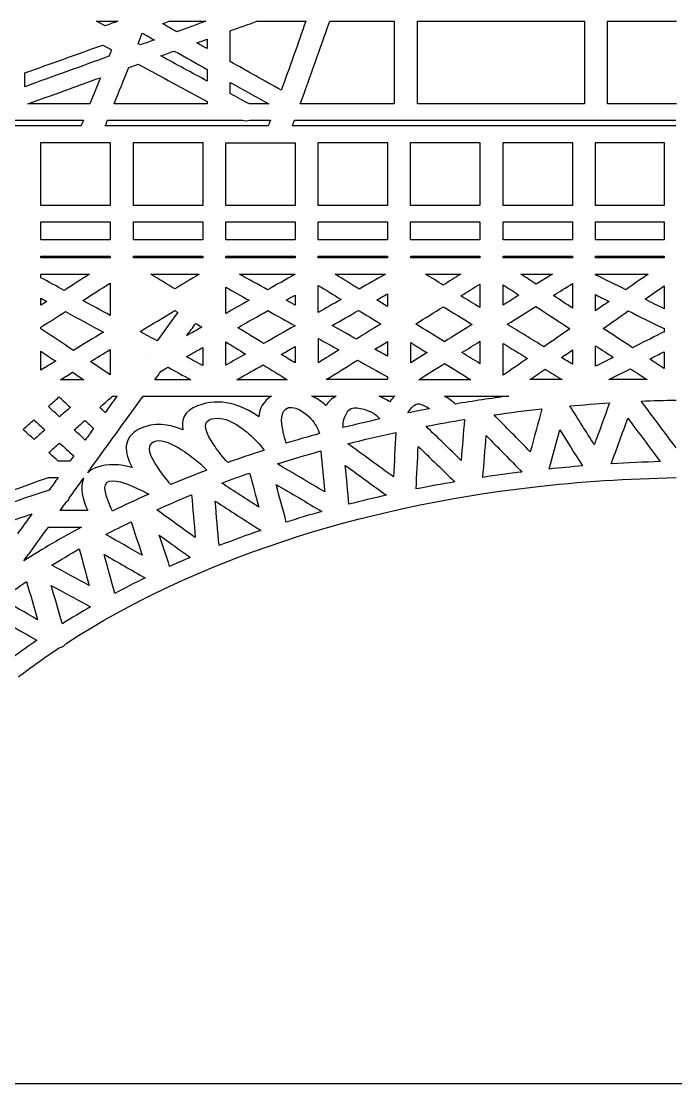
# Model space of a CAD drawing. Header units: millimetres. Extents: x 12.1 to 56.7, y 223.2 to 289.8.
# Drawn here: x 24.91 to 34.43, y 223.18 to 238.65 of the extents above; entities that cross this region are included whole.
import ezdxf

# ---------------------------------------------------------------- set-up
doc = ezdxf.new("R2010")
doc.units = ezdxf.units.MM
doc.layers.get('0').update_dxf_attribs({"linetype": 'CONTINUOUS'})

msp = doc.modelspace()

# ---------------------------------------------------------------- linework, layer by layer
at = {"color": 7}
for p, q in [((26.007742, 238.646096), (26.31738, 238.646096)), ((26.007742, 238.646096), (26.007742, 238.646096)), ((26.965475, 238.611752), (26.965475, 238.611752)), ((27.061601, 238.646096), (27.597179, 238.646096)), ((28.336429, 238.64576), (29.051093, 238.64576)), ((29.398148, 238.646096), (30.337677, 238.646096)), ((29.398148, 238.646096), (29.398148, 238.646096)), ((30.337677, 238.646096), (30.337677, 237.443106)), ((30.673547, 237.443441), (30.673547, 238.646453)), ((30.673547, 238.646453), (32.16706, 238.646453)), ((32.16706, 238.646453), (33.105481, 238.646453)), ((32.16706, 238.646453), (32.16706, 238.646453)), ((33.105481, 238.646453), (33.105481, 237.443441)), ((33.441351, 237.443441), (33.441351, 238.646453)), ((33.441351, 238.646453), (34.431663, 238.646453)), ((34.431663, 238.646453), (34.441672, 238.646453)), ((26.131443, 238.579298), (26.131443, 238.579298)), ((26.131443, 238.579298), (26.131443, 238.579298)), ((26.131543, 238.579151), (26.131543, 238.579151)), ((26.671689, 238.473832), (26.671689, 238.473832)), ((27.951488, 238.058897), (27.951488, 238.506602)), ((27.951488, 238.506602), (27.951488, 238.506602)), ((26.846846, 238.37584), (26.847383, 238.375504)), ((27.464981, 238.331231), (27.464981, 238.331231)), ((27.61451, 238.385643), (27.61451, 238.247576)), ((27.137474, 238.213023), (27.137474, 238.213023)), ((26.61083, 238.021908), (26.61083, 238.021908)), ((24.962783, 237.694154), (24.962783, 237.893581)), ((24.962783, 237.893581), (24.962783, 237.893581)), ((27.615047, 237.945916), (27.615047, 237.776801)), ((27.951488, 237.756921), (27.951488, 237.756921)), ((25.910104, 237.444134), (25.008528, 237.444134)), ((25.008528, 237.444134), (25.008528, 237.444134)), ((27.615047, 237.443064), (26.262163, 237.443064)), ((27.615047, 237.478289), (27.615047, 237.443064)), ((28.511686, 237.442728), (28.230496, 237.442728)), ((30.337677, 237.443106), (28.969678, 237.443106)), ((30.740486, 237.443441), (30.673547, 237.443441)), ((33.105481, 237.443441), (30.740486, 237.443441)), ((34.431663, 237.443441), (33.441351, 237.443441)), ((34.441672, 237.443441), (34.431663, 237.443441)), ((23.550617, 237.204926), (25.790131, 237.204926)), ((25.790131, 237.204926), (25.814684, 237.204926)), ((26.166104, 237.205661), (28.131112, 237.205661)), ((28.229287, 237.205661), (28.534492, 237.205661)), ((28.229287, 237.205661), (28.229287, 237.205661)), ((28.885375, 237.204926), (32.170956, 237.204926)), ((32.170956, 237.204926), (34.435526, 237.204926)), ((25.781197, 237.122279), (24.363557, 237.122279)), ((28.504364, 237.122971), (26.133223, 237.122971)), ((30.744382, 237.122279), (28.85471, 237.122279)), ((34.435526, 237.122279), (30.744382, 237.122279)), ((25.195977, 236.866675), (25.195977, 236.879586)), ((25.195977, 236.879586), (25.498899, 236.879586)), ((25.195977, 235.966332), (25.195977, 236.866675)), ((25.498899, 236.879586), (26.204662, 236.879586)), ((26.204662, 236.879586), (26.204662, 235.966332)), ((26.204662, 236.879586), (26.204662, 236.879586)), ((26.542749, 236.879586), (27.551434, 236.879586)), ((26.542749, 236.866675), (26.542749, 236.879586)), ((26.542749, 236.879586), (26.542749, 236.879586)), ((26.542749, 235.966332), (26.542749, 236.866675)), ((27.551434, 236.879586), (27.551434, 235.966332)), ((27.886195, 236.878557), (28.894914, 236.878557)), ((27.886195, 236.865626), (27.886195, 236.878557)), ((27.886195, 236.878557), (27.886195, 236.878557)), ((27.886195, 235.965283), (27.886195, 236.865626)), ((28.894914, 236.878557), (28.894914, 235.965283)), ((29.232429, 236.866675), (29.232429, 236.879586)), ((29.232429, 236.879586), (30.240577, 236.879586)), ((29.232429, 235.966332), (29.232429, 236.866675)), ((30.240577, 236.879586), (30.240577, 235.966332)), ((30.240577, 236.879586), (30.240577, 236.879586)), ((30.575909, 236.867011), (30.575909, 236.879921)), ((30.575909, 236.879921), (31.584594, 236.879921)), ((30.575909, 235.966668), (30.575909, 236.867011)), ((31.584594, 236.879921), (31.584594, 235.966668)), ((31.584594, 236.879921), (31.584594, 236.879921)), ((31.92211, 236.879586), (32.930828, 236.879586)), ((31.92211, 236.866675), (31.92211, 236.879586)), ((31.92211, 236.879586), (31.92211, 236.879586)), ((31.92211, 235.966332), (31.92211, 236.866675)), ((32.930828, 236.879586), (32.930828, 235.966332)), ((33.26559, 236.879921), (34.264266, 236.879921)), ((33.26559, 236.867011), (33.26559, 236.879921)), ((33.26559, 236.879921), (33.26559, 236.879921)), ((33.26559, 235.966668), (33.26559, 236.867011)), ((34.264266, 236.879921), (34.264266, 235.966668)), ((25.196515, 235.966332), (25.195977, 235.966332)), ((26.204662, 235.966332), (25.196515, 235.966332)), ((27.551434, 235.966332), (26.542749, 235.966332)), ((28.894914, 235.965283), (27.886195, 235.965283)), ((30.240577, 235.966332), (29.232429, 235.966332)), ((30.621118, 235.966668), (30.575909, 235.966668)), ((31.584594, 235.966668), (30.621118, 235.966668)), ((32.930828, 235.966332), (31.92211, 235.966332)), ((34.264266, 235.966668), (33.26559, 235.966668)), ((25.195977, 235.727817), (26.204091, 235.727817)), ((25.195977, 235.466986), (25.195977, 235.727817)), ((25.195977, 235.727817), (25.195977, 235.727817)), ((26.204091, 235.727817), (26.204091, 235.466986)), ((26.542749, 235.466986), (26.542749, 235.727817)), ((26.542749, 235.727817), (27.551434, 235.727817)), ((27.551434, 235.727817), (27.551434, 235.466986)), ((27.551434, 235.727817), (27.551434, 235.727817)), ((27.886195, 235.726746), (28.894914, 235.726746)), ((27.886195, 235.465915), (27.886195, 235.726746)), ((27.886195, 235.726746), (27.886195, 235.726746)), ((28.894914, 235.726746), (28.894914, 235.465915)), ((29.232429, 235.466608), (29.232429, 235.72746)), ((29.232429, 235.72746), (30.240577, 235.72746)), ((30.240577, 235.72746), (30.240577, 235.466608)), ((30.240577, 235.72746), (30.240577, 235.72746)), ((30.575909, 235.466944), (30.575909, 235.727796)), ((30.575909, 235.727796), (31.584594, 235.727796)), ((31.584594, 235.727796), (31.584594, 235.466944)), ((31.584594, 235.727796), (31.584594, 235.727796)), ((31.92211, 235.727817), (32.738375, 235.727817)), ((31.92211, 235.466986), (31.92211, 235.727817)), ((31.92211, 235.727817), (31.92211, 235.727817)), ((32.738375, 235.727817), (32.930862, 235.727817)), ((32.930862, 235.727817), (32.930862, 235.466986)), ((33.26559, 235.728194), (34.264266, 235.728194)), ((33.26559, 235.467343), (33.26559, 235.728194)), ((33.26559, 235.728194), (33.26559, 235.728194)), ((34.264266, 235.728194), (34.264266, 235.467343)), ((26.204091, 235.466986), (25.195977, 235.466986)), ((27.551434, 235.466986), (26.542749, 235.466986)), ((28.894914, 235.465915), (27.886195, 235.465915)), ((30.240577, 235.466608), (29.232429, 235.466608)), ((31.584594, 235.466944), (30.575909, 235.466944)), ((32.930862, 235.466986), (31.92211, 235.466986)), ((34.264266, 235.467343), (33.26559, 235.467343)), ((25.195977, 235.228806), (25.923505, 235.228806)), ((25.195977, 235.204413), (25.195977, 235.228806)), ((25.195977, 235.228806), (25.195977, 235.228806)), ((25.196515, 235.204413), (25.195977, 235.204413)), ((26.204662, 235.204413), (25.196515, 235.204413)), ((25.923505, 235.228806), (26.204662, 235.228806)), ((26.204662, 235.228806), (26.204662, 235.204413)), ((26.542749, 235.228806), (27.551434, 235.228806)), ((26.542749, 235.204413), (26.542749, 235.228806)), ((26.542749, 235.228806), (26.542749, 235.228806)), ((27.551434, 235.204413), (26.542749, 235.204413)), ((27.551434, 235.228806), (27.551434, 235.204413)), ((27.886195, 235.227757), (28.894914, 235.227757)), ((27.886195, 235.203363), (27.886195, 235.227757)), ((27.886195, 235.227757), (27.886195, 235.227757)), ((28.894914, 235.203363), (27.886195, 235.203363)), ((28.894914, 235.227757), (28.894914, 235.203363)), ((29.232429, 235.204077), (29.232429, 235.22847)), ((29.232429, 235.22847), (30.240577, 235.22847)), ((30.240577, 235.204077), (29.232429, 235.204077)), ((30.240577, 235.22847), (30.240577, 235.204077)), ((30.240577, 235.22847), (30.240577, 235.22847)), ((30.576447, 235.204413), (30.576447, 235.228806)), ((30.576447, 235.228806), (31.584594, 235.228806)), ((30.765038, 235.204413), (30.576447, 235.204413)), ((31.584594, 235.204413), (30.765038, 235.204413)), ((31.584594, 235.228806), (31.584594, 235.204413)), ((31.584594, 235.228806), (31.584594, 235.228806)), ((31.92211, 235.228806), (32.263522, 235.228806)), ((31.92211, 235.204413), (31.92211, 235.228806)), ((31.92211, 235.228806), (31.92211, 235.228806)), ((32.930257, 235.204413), (31.92211, 235.204413)), ((32.263522, 235.228806), (32.930257, 235.228806)), ((32.930257, 235.228806), (32.930257, 235.204413)), ((33.26559, 235.229142), (34.264266, 235.229142)), ((33.26559, 235.204749), (33.26559, 235.229142)), ((33.26559, 235.229142), (33.26559, 235.229142)), ((34.264266, 235.204749), (33.26559, 235.204749)), ((34.264266, 235.229142), (34.264266, 235.204749)), ((25.195977, 234.965541), (25.694711, 234.965541)), ((25.195977, 234.913941), (25.195977, 234.965541)), ((25.195977, 234.965541), (25.195977, 234.965541)), ((25.694711, 234.965541), (25.905066, 234.965541)), ((26.795458, 234.965876), (27.497896, 234.965876)), ((26.795458, 234.965876), (26.795458, 234.965876)), ((28.085366, 234.965163), (28.894914, 234.965163)), ((28.085366, 234.965163), (28.085366, 234.965163)), ((28.894914, 234.965163), (28.894914, 234.96447)), ((29.478488, 234.965876), (30.209375, 234.965876)), ((29.478488, 234.965876), (29.478488, 234.965876)), ((30.790665, 234.965876), (31.306192, 234.965876)), ((30.790665, 234.965876), (30.790665, 234.965876)), ((32.180999, 234.965876), (32.640166, 234.965876)), ((32.180999, 234.965876), (32.180999, 234.965876)), ((32.640166, 234.965876), (32.404218, 234.818405)), ((33.26559, 234.96659), (34.031609, 234.96659)), ((33.26559, 234.957857), (33.26559, 234.96659)), ((33.26559, 234.96659), (33.26559, 234.96659)), ((26.204662, 234.8365), (26.204662, 234.365767)), ((27.885658, 234.39228), (27.885658, 234.774825)), ((27.885658, 234.774825), (27.885658, 234.774825)), ((28.49543, 234.737836), (28.494893, 234.737836)), ((29.232429, 234.40899), (29.232429, 234.802681)), ((29.232429, 234.802681), (29.232429, 234.802681)), ((31.584594, 234.822603), (31.584594, 234.479462)), ((31.921573, 234.516051), (31.921573, 234.811414)), ((31.921573, 234.811414), (31.921573, 234.811414)), ((32.930325, 234.829531), (32.930325, 234.471799)), ((34.264266, 234.79397), (34.264266, 234.461639)), ((34.264266, 234.79397), (34.264266, 234.79397)), ((25.195944, 234.513595), (25.195944, 234.615429)), ((25.195944, 234.615429), (25.195944, 234.615429)), ((25.80632, 234.582303), (25.80632, 234.582303)), ((28.765738, 234.587677), (28.765738, 234.587677)), ((28.894376, 234.660773), (28.894376, 234.516051)), ((30.240644, 234.679603), (30.240644, 234.494471)), ((30.240644, 234.679603), (30.240644, 234.679603)), ((31.307031, 234.649794), (31.307031, 234.649794)), ((32.651956, 234.655546), (32.651956, 234.655546)), ((33.265624, 234.432732), (33.265624, 234.667763)), ((33.265624, 234.667763), (33.265624, 234.667763)), ((33.462578, 234.570128), (33.462578, 234.569771)), ((25.553612, 234.421606), (25.553612, 234.421606)), ((28.497647, 234.435839), (28.497647, 234.435839)), ((29.819362, 234.438967), (29.819362, 234.438967)), ((31.051837, 234.491658), (31.051837, 234.491658)), ((32.398071, 234.496528), (32.398071, 234.496528)), ((33.742626, 234.430633), (33.742626, 234.430633)), ((27.885658, 234.39228), (27.885658, 234.39228)), ((25.195977, 234.170159), (25.195977, 234.193524)), ((26.638707, 234.131093), (26.638707, 234.131093)), ((27.448825, 234.249637), (27.448825, 234.249637)), ((34.263695, 234.177843), (34.263695, 234.122402)), ((27.886195, 233.641529), (27.886195, 233.979066)), ((27.886195, 233.979066), (27.886195, 233.979066)), ((29.232967, 233.676712), (29.232967, 234.029951)), ((29.232967, 234.029951), (29.232967, 234.029951)), ((30.240577, 233.986707), (30.240577, 233.770884)), ((30.240577, 233.986707), (30.240577, 233.986707)), ((30.576447, 233.67497), (30.576447, 233.970333)), ((30.576447, 233.970333), (30.576447, 233.970333)), ((31.584594, 233.988827), (31.584594, 233.683703)), ((31.584594, 233.988827), (31.584594, 233.988827)), ((31.921573, 233.49433), (31.921573, 233.958115)), ((31.921573, 233.958115), (31.921573, 233.958115)), ((25.195977, 233.569651), (25.195977, 233.843371)), ((25.195977, 233.843371), (25.195977, 233.843371)), ((25.669621, 233.857058), (25.669084, 233.856659)), ((26.2052, 233.868877), (26.2052, 233.683325)), ((26.2052, 233.868877), (26.2052, 233.868877)), ((27.551501, 233.898875), (27.551501, 233.683703)), ((28.894376, 233.9121), (28.894376, 233.682632)), ((28.894376, 233.9121), (28.894376, 233.9121)), ((29.532596, 233.863628), (29.532596, 233.863293)), ((30.814176, 233.823554), (30.576447, 233.67497)), ((32.930257, 233.863293), (32.930257, 233.683703)), ((33.26559, 233.625113), (33.26559, 233.924989)), ((33.26559, 233.924989), (33.26559, 233.924989)), ((34.264266, 233.837115), (34.264266, 233.684017)), ((34.264266, 233.837115), (34.264266, 233.837115)), ((26.2052, 233.683325), (26.2052, 233.501992)), ((26.733254, 233.781863), (26.733557, 233.781695)), ((26.733557, 233.781695), (26.733254, 233.781863)), ((27.314343, 233.763915), (27.314343, 233.763915)), ((27.551501, 233.683703), (27.551501, 233.634895)), ((28.427954, 233.646042), (28.427954, 233.646042)), ((28.894376, 233.682632), (28.894376, 233.673899)), ((29.802099, 233.714037), (29.802099, 233.714037)), ((31.069672, 233.665586), (31.069672, 233.665586)), ((31.584594, 233.683703), (31.584594, 233.663151)), ((32.77129, 233.75239), (32.77129, 233.75239)), ((32.930257, 233.683703), (32.930257, 233.654775)), ((34.264266, 233.684017), (34.264266, 233.591609)), ((25.658437, 233.537281), (25.658437, 233.537281)), ((26.946129, 233.555019), (26.946129, 233.555019)), ((31.921573, 233.49433), (31.921573, 233.49433)), ((31.921841, 233.494183), (31.921841, 233.494183)), ((31.921841, 233.494183), (31.921841, 233.494183)), ((32.530807, 233.585017), (32.530807, 233.585017)), ((33.773896, 233.58993), (33.773896, 233.58993)), ((25.820259, 233.430198), (25.482172, 233.430198)), ((27.379032, 233.430177), (26.85625, 233.430177)), ((28.779979, 233.429863), (28.048588, 233.429863)), ((30.241114, 233.430534), (29.346256, 233.430534)), ((30.241114, 233.470273), (30.241114, 233.430534)), ((30.974856, 233.430198), (30.693061, 233.430198)), ((31.450179, 233.430198), (30.974856, 233.430198)), ((32.782475, 233.430534), (32.309368, 233.430534)), ((34.014849, 233.430912), (33.458648, 233.430912)), ((25.454832, 233.174973), (25.45537, 233.17491)), ((25.459299, 233.179108), (25.459299, 233.179108)), ((26.235932, 233.191683), (26.30455, 233.191683)), ((26.235932, 233.191683), (26.235932, 233.191683)), ((26.682706, 233.189206), (28.552293, 233.189206)), ((26.682706, 233.189206), (26.682706, 233.189206)), ((29.137009, 233.18887), (29.490176, 233.18887)), ((29.137009, 233.18887), (29.137009, 233.18887)), ((30.116708, 233.19204), (30.343823, 233.19204)), ((30.116708, 233.19204), (30.116708, 233.19204)), ((31.069135, 233.191683), (32.006413, 233.191683)), ((31.069135, 233.191683), (31.069135, 233.191683)), ((29.344576, 233.05603), (29.344005, 233.05603)), ((30.657392, 233.072782), (30.657392, 233.072782)), ((32.892909, 233.047318), (32.892909, 233.047318)), ((33.929538, 233.11844), (33.929538, 233.11844)), ((28.36481, 232.889686), (28.364844, 232.890148)), ((28.365448, 232.889707), (28.36481, 232.889686)), ((28.364844, 232.890148), (28.365448, 232.889707)), ((28.364844, 232.890148), (28.364844, 232.890148)), ((28.753244, 232.998154), (28.752639, 232.998511)), ((30.016854, 232.950732), (30.016854, 232.950732)), ((31.788837, 232.918299), (31.788837, 232.918299)), ((33.735405, 232.869156), (33.735405, 232.869156)), ((25.092765, 232.846442), (25.092765, 232.846442)), ((25.838094, 232.836701), (25.838094, 232.836701)), ((27.6441, 232.844049), (27.6441, 232.844049)), ((30.799632, 232.75164), (30.799632, 232.75164)), ((31.675548, 232.617394), (31.675548, 232.617394)), ((32.744521, 232.701426), (32.744521, 232.701426)), ((25.467092, 232.508212), (25.467092, 232.508212)), ((26.818364, 232.516273), (26.818364, 232.516273)), ((29.662645, 232.498094), (29.662645, 232.498094)), ((30.685806, 232.459762), (30.685806, 232.459762)), ((31.310692, 232.256135), (31.310155, 232.256471)), ((27.914677, 232.224374), (27.914677, 232.224374)), ((28.636596, 232.204851), (28.637167, 232.205208)), ((29.625263, 232.18325), (29.625263, 232.18325)), ((25.30584, 232.007501), (25.449223, 232.007501)), ((25.30584, 232.007501), (25.30584, 232.007501)), ((25.818546, 231.998412), (25.818546, 231.998412)), ((26.187936, 231.951326), (26.187936, 231.951326)), ((31.627015, 232.008908), (31.626477, 232.008887)), ((27.827049, 231.926219), (27.827049, 231.926219)), ((28.618728, 231.906717), (28.618728, 231.906717)), ((25.568054, 231.651848), (25.568054, 231.651848)), ((27.389108, 231.754291), (27.389108, 231.754291)), ((27.732804, 231.664675), (27.732804, 231.664675)), ((25.877122, 231.526985), (25.477705, 231.526985)), ((26.881407, 231.536348), (26.881407, 231.536705)), ((26.508759, 231.362006), (26.508759, 231.362006)), ((28.766578, 231.357493), (28.766578, 231.35785)), ((25.305874, 231.28635), (25.787915, 231.28635)), ((25.305874, 231.28635), (25.305874, 231.28635)), ((26.918218, 231.169884), (26.918218, 231.169884)), ((25.754999, 230.966593), (25.754999, 230.966593)), ((26.118176, 230.88571), (26.118176, 230.88571)), ((24.94824, 230.792608), (24.949281, 230.793259)), ((24.948811, 230.792608), (24.94824, 230.792608)), ((24.949281, 230.793259), (24.948811, 230.792608)), ((24.949281, 230.793259), (24.949281, 230.793259)), ((27.069998, 230.713425), (27.069998, 230.713089)), ((27.069998, 230.713089), (27.069998, 230.713425)), ((27.069998, 230.713425), (27.069998, 230.713425)), ((25.346011, 230.436913), (25.346011, 230.436913)), ((47.333404, 223.184228), (21.54329, 223.184228))]:
    msp.add_line(p, q, dxfattribs=at)
for points in [[(26.131543, 238.579151), (26.090298, 238.601844), (26.048986, 238.623823), (26.007742, 238.646096)], [(26.31738, 238.646096), (26.25558, 238.623844), (26.193814, 238.60155), (26.131543, 238.579151)], [(26.965475, 238.611752), (26.997181, 238.623193), (27.029425, 238.634676), (27.061601, 238.646096)], [(27.175427, 238.493733), (27.10513, 238.533136), (27.034798, 238.572224), (26.965475, 238.611752)], [(27.597179, 238.646096), (27.45655, 238.595546), (27.316022, 238.544619), (27.175427, 238.493733)], [(27.951488, 238.506602), (28.079824, 238.553352), (28.207589, 238.599724), (28.336429, 238.64576)], [(29.051093, 238.64576), (28.933404, 238.311015), (28.814003, 237.976942), (28.693492, 237.64289)], [(28.969678, 237.443106), (29.115815, 237.843389), (29.258627, 238.244763), (29.398148, 238.646096)], [(26.611401, 238.319706), (26.631519, 238.37097), (26.651571, 238.422233), (26.671689, 238.473832)], [(26.671689, 238.473832), (26.730265, 238.441063), (26.788303, 238.408273), (26.846846, 238.37584)], [(24.962783, 237.893581), (25.340435, 238.029213), (25.718759, 238.164887), (26.095907, 238.300519)], [(26.095907, 238.300519), (26.138865, 238.277511), (26.181789, 238.254168), (26.22421, 238.231118)], [(26.643779, 238.301905), (26.633199, 238.307825), (26.622014, 238.313786), (26.611401, 238.319706)], [(26.847383, 238.375504), (26.779336, 238.351111), (26.711826, 238.326361), (26.643779, 238.301905)], [(27.464981, 238.331231), (27.514656, 238.349368), (27.564835, 238.367506), (27.61451, 238.385643)], [(27.61451, 238.247576), (27.564835, 238.275475), (27.514656, 238.303374), (27.464981, 238.331231)], [(26.186827, 238.136988), (25.778981, 237.989496), (25.370596, 237.841625), (24.962783, 237.694154)], [(26.214201, 238.206389), (26.205267, 238.183361), (26.195795, 238.160353), (26.186827, 238.136988)], [(26.22421, 238.231118), (26.220885, 238.222742), (26.217492, 238.214765), (26.214201, 238.206389)], [(26.940553, 238.141565), (27.006417, 238.165244), (27.072248, 238.189301), (27.137474, 238.213023)], [(27.615047, 237.776801), (27.390216, 237.898158), (27.165418, 238.019851), (26.940553, 238.141565)], [(27.137474, 238.213023), (27.296475, 238.123763), (27.455476, 238.034839), (27.615047, 237.945916)], [(26.262163, 237.443064), (26.332998, 237.619505), (26.403867, 237.795925), (26.474131, 237.972765)], [(26.474131, 237.972765), (26.519876, 237.989139), (26.565084, 238.005555), (26.61083, 238.021908)], [(26.61083, 238.021908), (26.945591, 237.840933), (27.280857, 237.659642), (27.615047, 237.478289)], [(28.693492, 237.64289), (28.446292, 237.781692), (28.198622, 237.920095), (27.951488, 238.058897)], [(25.008528, 237.444134), (25.359983, 237.571054), (25.711504, 237.698331), (26.062388, 237.825251)], [(26.062388, 237.825251), (26.011604, 237.698331), (25.961459, 237.571054), (25.910104, 237.444134)], [(27.951488, 237.756921), (28.138434, 237.652001), (28.324741, 237.547354), (28.511686, 237.442728)], [(27.951556, 237.593726), (27.951556, 237.648138), (27.951556, 237.702173), (27.951488, 237.756921)], [(28.230496, 237.442728), (28.137325, 237.492984), (28.044726, 237.543512), (27.951556, 237.593726)], [(25.814684, 237.204926), (25.803533, 237.177363), (25.792348, 237.149821), (25.781197, 237.122279)], [(26.133223, 237.122971), (26.143803, 237.150534), (26.155524, 237.178077), (26.166104, 237.205661)], [(28.131112, 237.205661), (28.166244, 237.195185), (28.19973, 237.196571), (28.229287, 237.205661)], [(28.534492, 237.205661), (28.524449, 237.178077), (28.514373, 237.150534), (28.504364, 237.122971)], [(28.85471, 237.122279), (28.865256, 237.149821), (28.875366, 237.177363), (28.885375, 237.204926)], [(25.534635, 234.729481), (25.421917, 234.790842), (25.308695, 234.852203), (25.195977, 234.913941)], [(25.905066, 234.965541), (25.781197, 234.886714), (25.658437, 234.808265), (25.534635, 234.729481)], [(27.144729, 234.751418), (27.028115, 234.822897), (26.912072, 234.894397), (26.795458, 234.965876)], [(27.497896, 234.965876), (27.380174, 234.894418), (27.262451, 234.822939), (27.144729, 234.751418)], [(28.494893, 234.737836), (28.358227, 234.813493), (28.222099, 234.889149), (28.085366, 234.965163)], [(28.894914, 234.96447), (28.76154, 234.888813), (28.628804, 234.813493), (28.49543, 234.737836)], [(29.828834, 234.749004), (29.712321, 234.821113), (29.595236, 234.8936), (29.478488, 234.965876)], [(30.209375, 234.965876), (30.082684, 234.893726), (29.956028, 234.821533), (29.828834, 234.749004)], [(31.050124, 234.806859), (30.963604, 234.859865), (30.877151, 234.912892), (30.790665, 234.965876)], [(31.306192, 234.965876), (31.220847, 234.912892), (31.135435, 234.859865), (31.050124, 234.806859)], [(32.404218, 234.818405), (32.329991, 234.867548), (32.255226, 234.916733), (32.180999, 234.965876)], [(33.705815, 234.739578), (33.55904, 234.812107), (33.412365, 234.884993), (33.26559, 234.957857)], [(34.031609, 234.96659), (33.92282, 234.890913), (33.81457, 234.815235), (33.705815, 234.739578)], [(25.80632, 234.582303), (25.939123, 234.66705), (26.071859, 234.751754), (26.204662, 234.8365)], [(27.885658, 234.774825), (27.999451, 234.711721), (28.113277, 234.648576), (28.22707, 234.585494)], [(29.232429, 234.802681), (29.342393, 234.73433), (29.452794, 234.666), (29.563832, 234.597649)], [(31.307031, 234.649794), (31.39953, 234.707607), (31.492062, 234.764769), (31.584594, 234.822603)], [(31.921573, 234.811414), (31.998017, 234.760844), (32.074964, 234.710273), (32.151442, 234.659744)], [(32.651956, 234.655546), (32.744521, 234.713422), (32.837725, 234.771676), (32.930325, 234.829531)], [(33.985863, 234.600105), (34.078429, 234.664614), (34.171096, 234.729481), (34.264266, 234.79397)], [(25.195944, 234.615429), (25.224929, 234.599748), (25.253411, 234.584025), (25.28243, 234.5687)], [(25.28243, 234.5687), (25.253411, 234.550227), (25.224929, 234.532089), (25.195944, 234.513595)], [(26.204662, 234.365767), (26.071859, 234.437939), (25.939123, 234.510488), (25.80632, 234.582303)], [(28.22707, 234.585494), (28.113814, 234.520984), (27.999451, 234.456832), (27.885658, 234.39228)], [(28.765738, 234.587677), (28.808662, 234.612029), (28.851452, 234.63638), (28.894376, 234.660773)], [(28.894376, 234.516051), (28.851385, 234.54013), (28.808461, 234.563809), (28.765738, 234.587677)], [(29.563832, 234.597649), (29.453365, 234.534881), (29.342931, 234.472114), (29.232429, 234.40899)], [(30.085506, 234.590679), (30.137398, 234.6203), (30.18929, 234.649962), (30.240644, 234.679603)], [(30.240644, 234.494471), (30.188752, 234.526904), (30.137398, 234.558624), (30.085506, 234.590679)], [(31.584594, 234.479462), (31.491961, 234.536288), (31.399328, 234.593135), (31.307031, 234.649794)], [(32.151442, 234.659744), (32.075032, 234.611966), (31.99805, 234.564208), (31.921573, 234.516051)], [(32.930325, 234.471799), (32.837725, 234.53316), (32.744521, 234.594521), (32.651956, 234.655546)], [(33.265624, 234.667763), (33.331488, 234.634994), (33.396747, 234.602561), (33.462578, 234.570128)], [(33.462578, 234.569771), (33.396747, 234.524091), (33.330883, 234.478055), (33.265624, 234.432732)], [(34.264266, 234.461639), (34.171096, 234.508032), (34.078429, 234.553712), (33.985863, 234.600105)], [(25.195977, 234.193524), (25.315379, 234.269559), (25.43421, 234.345551), (25.553612, 234.421606)], [(25.553612, 234.421606), (25.737131, 234.321872), (25.921289, 234.22178), (26.105379, 234.121709)], [(26.638707, 234.131093), (26.807179, 234.232927), (26.975148, 234.335055), (27.143083, 234.437225)], [(27.187149, 234.41004), (27.087295, 234.271952), (26.986836, 234.133864), (26.887519, 233.995797)], [(27.143083, 234.437225), (27.157559, 234.428177), (27.17264, 234.419087), (27.187149, 234.41004)], [(28.059739, 234.187184), (28.205339, 234.269831), (28.35151, 234.352814), (28.497647, 234.435839)], [(28.497647, 234.435839), (28.629341, 234.362261), (28.76154, 234.289396), (28.893772, 234.215839)], [(29.432742, 234.218589), (29.561616, 234.292167), (29.690455, 234.365368), (29.819362, 234.438967)], [(29.819362, 234.438967), (29.926471, 234.372736), (30.033009, 234.306463), (30.140152, 234.240568)], [(30.649532, 234.241618), (30.783309, 234.324852), (30.917556, 234.408087), (31.051837, 234.491658)], [(31.051837, 234.491658), (31.191358, 234.40624), (31.330777, 234.320444), (31.470835, 234.234984)], [(31.981257, 234.236034), (32.12024, 234.322879), (32.259693, 234.409683), (32.398071, 234.496528)], [(32.398071, 234.496528), (32.563185, 234.388103), (32.727795, 234.279299), (32.892371, 234.170852)], [(33.377737, 234.176436), (33.499356, 234.261162), (33.620974, 234.345887), (33.742626, 234.430633)], [(33.742626, 234.430633), (33.901627, 234.351807), (34.060057, 234.273001), (34.21852, 234.194238)], [(25.669084, 233.856659), (25.511225, 233.961285), (25.353836, 234.065554), (25.195977, 234.170159)], [(26.105379, 234.121709), (25.959779, 234.033478), (25.814684, 233.945268), (25.669621, 233.857058)], [(26.887519, 233.995797), (26.804425, 234.040783), (26.721868, 234.085749), (26.638707, 234.131093)], [(27.318844, 234.070068), (27.361802, 234.130043), (27.405364, 234.189661), (27.448825, 234.249637)], [(27.5381, 234.194574), (27.464981, 234.153072), (27.391963, 234.111549), (27.318844, 234.070068)], [(27.448825, 234.249637), (27.478382, 234.231142), (27.508543, 234.213005), (27.5381, 234.194574)], [(28.436854, 233.955323), (28.311306, 234.032701), (28.18522, 234.109806), (28.059739, 234.187184)], [(28.893772, 234.215839), (28.742059, 234.128972), (28.589138, 234.042148), (28.436854, 233.955323)], [(29.787555, 234.021575), (29.669262, 234.087135), (29.551002, 234.152694), (29.432742, 234.218589)], [(30.140152, 234.240568), (30.023, 234.167661), (29.905311, 234.094461), (29.787555, 234.021575)], [(31.067455, 233.982886), (30.928506, 234.068997), (30.789086, 234.15515), (30.649532, 234.241618)], [(31.470835, 234.234984), (31.336353, 234.151287), (31.201904, 234.066919), (31.067455, 233.982886)], [(32.515827, 233.908258), (32.337783, 234.017419), (32.159872, 234.126579), (31.981257, 234.236034)], [(32.892371, 234.170852), (32.767394, 234.083314), (32.641342, 233.995818), (32.515827, 233.908258)], [(33.802881, 233.896062), (33.661178, 233.98952), (33.519474, 234.082957), (33.377737, 234.176436)], [(34.219058, 234.105629), (34.080108, 234.035892), (33.941764, 233.965819), (33.802881, 233.896062)], [(34.21852, 234.194238), (34.233601, 234.186534), (34.249185, 234.181663), (34.263695, 234.177843)], [(34.263695, 234.122402), (34.248749, 234.118938), (34.233836, 234.113396), (34.219058, 234.105629)], [(27.886195, 233.979066), (27.98165, 233.920833), (28.076432, 233.862579), (28.171315, 233.80401)], [(29.232967, 234.029951), (29.332855, 233.97451), (29.432742, 233.918692), (29.532596, 233.863628)], [(30.057057, 233.872697), (30.11785, 233.91105), (30.179213, 233.948711), (30.240577, 233.986707)], [(30.576447, 233.970333), (30.655074, 233.921546), (30.73491, 233.87234), (30.814176, 233.823554)], [(31.322381, 233.824939), (31.409875, 233.879625), (31.497369, 233.933932), (31.584594, 233.988827)], [(31.921573, 233.958115), (32.039866, 233.885964), (32.157555, 233.813058), (32.275848, 233.740907)], [(25.195977, 233.843371), (25.267988, 233.795613), (25.339898, 233.747834), (25.411908, 233.700434)], [(25.916251, 233.693464), (26.012746, 233.751697), (26.108738, 233.810308), (26.2052, 233.868877)], [(27.314343, 233.763915), (27.393004, 233.808544), (27.472269, 233.853531), (27.551501, 233.898875)], [(28.171315, 233.80401), (28.076432, 233.749955), (27.98165, 233.69592), (27.886195, 233.641529)], [(28.693492, 233.797355), (28.760465, 233.835709), (28.827404, 233.873705), (28.894376, 233.9121)], [(28.894376, 233.673899), (28.827404, 233.715065), (28.760465, 233.75621), (28.693492, 233.797355)], [(29.532596, 233.863293), (29.432742, 233.800882), (29.332855, 233.738787), (29.232967, 233.676712)], [(30.240577, 233.770884), (30.179784, 233.805018), (30.118421, 233.838836), (30.057057, 233.872697)], [(31.584594, 233.663151), (31.497537, 233.717206), (31.409975, 233.770905), (31.322381, 233.824939)], [(32.77129, 233.75239), (32.824257, 233.789357), (32.877257, 233.825968), (32.930257, 233.863293)], [(33.26559, 233.924989), (33.351506, 233.868499), (33.437455, 233.812029), (33.523337, 233.755203)], [(34.05334, 233.730747), (34.123637, 233.765972), (34.193968, 233.801533), (34.264266, 233.837115)], [(25.411908, 233.700434), (25.339898, 233.656832), (25.267988, 233.613252), (25.195977, 233.569651)], [(26.2052, 233.501992), (26.108671, 233.565809), (26.012712, 233.629269), (25.916251, 233.693464)], [(27.551501, 233.634895), (27.472269, 233.677783), (27.393071, 233.721027), (27.314343, 233.763915)], [(28.048588, 233.429863), (28.175245, 233.502034), (28.301868, 233.574227), (28.427954, 233.646042)], [(28.427954, 233.646042), (28.545105, 233.574227), (28.662828, 233.502034), (28.779979, 233.429863)], [(29.346256, 233.430534), (29.498539, 233.525042), (29.650285, 233.619529), (29.802099, 233.714037)], [(29.802099, 233.714037), (29.948236, 233.632796), (30.094977, 233.551513), (30.241114, 233.470273)], [(30.693061, 233.430198), (30.818643, 233.508689), (30.944124, 233.587096), (31.069672, 233.665586)], [(31.069672, 233.665586), (31.196329, 233.587096), (31.322952, 233.508689), (31.450179, 233.430198)], [(32.275848, 233.740907), (32.157622, 233.658659), (32.040034, 233.576767), (31.921573, 233.49433)], [(32.930257, 233.654775), (32.877257, 233.687208), (32.824257, 233.719977), (32.77129, 233.75239)], [(33.523337, 233.755203), (33.437455, 233.711937), (33.351506, 233.668336), (33.26559, 233.625113)], [(34.264266, 233.591609), (34.193968, 233.637981), (34.123637, 233.684353), (34.05334, 233.730747)], [(25.482172, 233.430198), (25.540782, 233.466137), (25.599928, 233.501321), (25.658437, 233.537281)], [(25.658437, 233.537281), (25.712579, 233.501321), (25.766083, 233.465781), (25.820259, 233.430198)], [(26.85625, 233.430177), (26.886411, 233.472015), (26.915968, 233.513496), (26.946129, 233.555019)], [(26.946129, 233.555019), (26.979581, 233.573849), (27.012564, 233.59268), (27.045983, 233.611489)], [(27.045983, 233.611489), (27.157022, 233.550842), (27.267456, 233.490489), (27.379032, 233.430177)], [(32.309368, 233.430534), (32.382991, 233.482155), (32.456681, 233.533754), (32.530807, 233.585017)], [(32.530807, 233.585017), (32.615043, 233.533418), (32.698742, 233.481819), (32.782475, 233.430534)], [(33.458648, 233.430912), (33.564078, 233.483897), (33.66897, 233.536903), (33.773896, 233.58993)], [(33.773896, 233.58993), (33.854236, 233.536903), (33.934509, 233.483897), (34.014849, 233.430912)], [(25.304766, 233.038291), (25.354978, 233.083971), (25.405157, 233.129293), (25.454832, 233.174973)], [(25.45537, 233.17491), (25.457016, 233.176316), (25.458158, 233.177744), (25.459299, 233.179108)], [(25.459299, 233.179108), (25.515054, 233.128894), (25.570338, 233.078702), (25.625555, 233.028131)], [(25.877088, 232.075475), (26.145482, 232.44683), (26.414379, 232.818207), (26.682706, 233.189206)], [(26.052916, 233.026389), (26.107596, 233.074524), (26.162309, 233.123373), (26.216955, 233.171467)], [(26.216955, 233.171467), (26.22421, 233.17808), (26.230356, 233.184734), (26.235932, 233.191683)], [(26.30455, 233.191683), (26.292828, 233.175309), (26.28114, 233.15927), (26.269418, 233.143211)], [(28.364844, 232.890148), (28.117811, 233.067051), (27.805049, 233.177282), (27.475023, 233.050467)], [(28.552293, 233.189206), (28.430238, 233.119217), (28.378312, 233.009931), (28.364844, 232.890148)], [(29.344005, 233.05603), (29.288822, 233.106244), (29.217382, 233.153309), (29.137009, 233.18887)], [(29.490176, 233.18887), (29.427704, 233.153645), (29.379708, 233.107986), (29.344576, 233.05603)], [(30.270671, 233.107629), (30.223851, 233.139727), (30.171959, 233.168318), (30.116708, 233.19204)], [(30.343823, 233.19204), (30.31645, 233.165862), (30.291931, 233.137606), (30.270671, 233.107629)], [(31.225919, 233.07591), (31.178494, 233.116719), (31.126602, 233.156436), (31.069135, 233.191683)], [(32.006413, 233.191683), (31.744771, 233.157507), (31.484169, 233.119511), (31.225919, 233.07591)], [(25.468771, 232.889707), (25.414125, 232.939585), (25.359412, 232.988749), (25.304766, 233.038291)], [(25.625555, 233.028131), (25.573126, 232.982095), (25.521234, 232.935722), (25.468771, 232.889707)], [(26.132719, 232.954238), (26.105916, 232.978274), (26.079148, 233.002331), (26.052916, 233.026389)], [(26.269418, 233.143211), (26.22421, 233.080465), (26.178464, 233.017341), (26.132719, 232.954238)], [(27.475023, 233.050467), (27.283074, 232.976532), (27.235111, 232.84682), (27.260201, 232.701762)], [(28.752639, 232.998511), (28.865324, 233.097196), (29.073429, 232.92214), (29.124783, 232.862501)], [(29.677121, 232.988413), (29.745706, 233.064742), (29.948236, 232.990471), (30.016854, 232.950732)], [(30.536881, 232.94689), (30.564759, 232.997818), (30.602712, 233.045597), (30.657392, 233.072782)], [(30.657392, 233.072782), (30.70925, 233.098581), (30.808567, 233.035121), (30.851524, 233.007915)], [(32.892909, 233.047318), (33.084892, 233.065099), (33.277312, 233.080444), (33.469295, 233.092997)], [(33.247755, 232.483798), (33.129462, 232.671764), (33.011168, 232.859709), (32.892909, 233.047318)], [(33.469295, 233.092997), (33.395605, 232.889707), (33.321983, 232.686732), (33.247755, 232.483798)], [(33.929538, 233.11844), (34.099723, 233.125389), (34.26927, 233.130637), (34.439456, 233.134478)], [(34.439456, 232.436691), (34.269942, 232.663934), (34.099925, 232.891156), (33.929538, 233.11844)], [(27.6441, 232.844049), (27.848813, 232.941012), (28.103806, 232.742928), (28.218136, 232.647056)], [(28.722008, 232.67105), (28.703031, 232.757539), (28.666791, 232.922119), (28.753244, 232.998154)], [(29.124783, 232.862501), (29.18225, 232.796606), (29.223529, 232.721306), (29.25144, 232.645272)], [(29.590568, 232.732075), (29.591139, 232.821692), (29.611224, 232.914457), (29.677121, 232.988413)], [(30.016854, 232.950732), (30.060383, 232.925646), (30.096657, 232.894955), (30.127321, 232.862165)], [(30.127321, 232.862165), (30.127892, 232.861472), (30.12843, 232.86078), (30.129538, 232.859373)], [(30.851524, 233.007915), (30.746095, 232.988413), (30.641203, 232.967799), (30.536881, 232.94689)], [(31.788837, 232.918299), (32.020386, 232.951425), (32.253009, 232.981045), (32.485666, 233.006887)], [(32.315615, 232.380326), (32.140056, 232.55977), (31.964396, 232.738856), (31.788837, 232.918299)], [(32.485666, 233.006887), (32.429341, 232.797781), (32.372512, 232.589096), (32.315615, 232.380326)], [(33.493814, 232.204515), (33.574154, 232.425943), (33.654998, 232.647707), (33.735405, 232.869156)], [(33.735405, 232.869156), (33.893264, 232.658875), (34.050585, 232.448258), (34.207907, 232.23762)], [(24.938164, 232.70594), (24.989518, 232.752627), (25.04141, 232.799377), (25.092765, 232.846442)], [(25.092765, 232.846442), (25.14684, 232.797634), (25.200411, 232.748806), (25.254486, 232.699999)], [(25.68131, 232.698256), (25.733772, 232.74465), (25.785664, 232.790707), (25.838094, 232.836701)], [(25.838094, 232.836701), (25.880514, 232.798348), (25.92233, 232.760331), (25.96475, 232.721978)], [(25.96475, 232.721978), (25.924043, 232.665844), (25.882731, 232.609018), (25.842023, 232.552506)], [(26.633064, 232.714337), (26.377568, 232.589474), (26.408804, 232.365296), (26.523705, 232.151509)], [(27.260201, 232.701762), (27.057671, 232.787201), (26.838986, 232.814743), (26.633064, 232.714337)], [(27.726657, 232.461504), (27.675874, 232.535775), (27.504613, 232.777776), (27.6441, 232.844049)], [(30.129538, 232.859373), (29.948773, 232.819236), (29.768579, 232.777062), (29.590568, 232.732075)], [(30.799632, 232.75164), (30.984898, 232.787579), (31.170634, 232.820369), (31.35805, 232.851018)], [(31.310155, 232.256471), (31.13997, 232.421409), (30.969818, 232.586682), (30.799632, 232.75164)], [(31.35805, 232.851018), (31.342466, 232.652976), (31.32631, 232.454556), (31.310692, 232.256135)], [(25.097702, 232.561218), (25.044164, 232.609668), (24.991197, 232.657468), (24.938164, 232.70594)], [(25.254486, 232.699999), (25.202057, 232.653627), (25.150198, 232.607569), (25.097702, 232.561218)], [(25.842023, 232.552506), (25.788452, 232.600978), (25.734914, 232.649806), (25.68131, 232.698256)], [(26.818364, 232.516273), (26.960101, 232.620186), (27.268598, 232.395273), (27.353405, 232.334584)], [(28.218136, 232.647056), (28.304689, 232.573792), (28.380529, 232.490159), (28.444109, 232.403649)], [(28.767182, 232.506134), (28.74881, 232.560882), (28.734301, 232.615945), (28.722008, 232.67105)], [(29.25144, 232.645272), (29.088509, 232.600999), (28.927292, 232.554626), (28.767182, 232.506134)], [(29.662645, 232.498094), (29.892515, 232.556663), (30.125709, 232.611075), (30.358937, 232.662002)], [(30.358937, 232.662002), (30.348895, 232.446138), (30.33771, 232.230294), (30.327063, 232.01445)], [(31.626477, 232.008887), (31.642633, 232.21182), (31.658822, 232.414754), (31.675548, 232.617394)], [(31.675548, 232.617394), (31.849092, 232.440239), (32.022065, 232.263126), (32.195542, 232.085971)], [(32.589954, 232.130223), (32.641308, 232.320645), (32.693167, 232.511025), (32.744521, 232.701426)], [(32.744521, 232.701426), (32.855023, 232.526035), (32.96596, 232.350622), (33.076462, 232.174895)], [(25.310308, 232.369788), (25.362233, 232.415825), (25.414662, 232.462218), (25.467092, 232.508212)], [(25.467092, 232.508212), (25.53571, 232.445802), (25.60547, 232.383014), (25.674122, 232.320624)], [(26.917143, 232.123967), (26.857426, 232.210414), (26.698996, 232.428399), (26.818364, 232.516273)], [(27.914677, 232.224374), (27.844984, 232.300387), (27.782982, 232.380599), (27.726657, 232.461504)], [(28.444109, 232.403649), (28.265561, 232.346445), (28.089296, 232.286469), (27.914677, 232.224374)], [(30.327063, 232.01445), (30.105591, 232.175902), (29.884118, 232.336998), (29.662645, 232.498094)], [(30.655175, 231.839772), (30.665721, 232.046526), (30.675797, 232.252966), (30.685806, 232.459762)], [(30.685806, 232.459762), (30.862709, 232.287477), (31.040115, 232.115948), (31.218093, 231.943685)], [(25.446469, 232.24671), (25.400724, 232.287855), (25.355516, 232.328622), (25.310308, 232.369788)], [(25.620584, 232.246668), (25.562512, 232.246668), (25.504541, 232.246668), (25.446469, 232.24671)], [(25.674122, 232.320624), (25.656287, 232.295853), (25.638419, 232.271082), (25.620584, 232.246668)], [(27.353405, 232.334584), (27.447717, 232.266611), (27.535278, 232.19234), (27.612831, 232.114206)], [(28.637167, 232.205208), (28.84581, 232.271103), (29.056702, 232.33387), (29.268703, 232.393153)], [(29.268703, 232.393153), (29.287714, 232.194733), (29.306119, 231.996333), (29.325096, 231.797556)], [(26.00707, 232.153588), (25.951853, 232.133372), (25.909432, 232.106858), (25.877088, 232.075475)], [(26.523705, 232.151509), (26.350766, 232.200317), (26.171109, 232.213584), (26.00707, 232.153588)], [(27.088168, 231.904891), (27.025797, 231.975572), (26.968934, 232.049444), (26.917143, 232.123967)], [(27.612831, 232.114206), (27.435995, 232.047261), (27.261376, 231.977524), (27.088168, 231.904891)], [(29.325096, 231.797556), (29.095764, 231.933209), (28.866499, 232.069198), (28.636596, 232.204851)], [(29.625263, 232.18325), (29.824468, 232.038549), (30.023605, 231.893492), (30.222809, 231.748434)], [(29.678834, 231.617631), (29.661503, 231.806289), (29.643098, 231.994927), (29.625263, 232.18325)], [(33.076462, 232.174895), (32.913531, 232.161964), (32.751776, 232.146639), (32.589954, 232.130223)], [(34.207907, 232.23762), (33.969708, 232.230294), (33.731509, 232.219147), (33.493814, 232.204515)], [(23.020077, 231.187685), (23.782166, 231.461048), (24.543751, 231.734432), (25.30584, 232.007501)], [(25.449223, 232.007501), (25.404586, 231.946141), (25.36052, 231.884738), (25.315849, 231.823377)], [(25.608762, 231.708297), (25.678522, 231.80524), (25.748819, 231.901805), (25.818546, 231.998412)], [(25.818546, 231.998412), (25.754361, 231.861394), (25.806253, 231.678656), (25.877122, 231.526985)], [(26.173426, 231.66501), (26.153341, 231.719444), (26.07468, 231.921685), (26.187936, 231.951326)], [(26.187936, 231.951326), (26.320168, 231.986173), (26.515443, 231.885767), (26.618622, 231.838702)], [(27.827049, 231.926219), (27.96096, 231.976454), (28.096551, 232.024547), (28.232679, 232.071276)], [(28.232679, 232.071276), (28.277282, 231.906717), (28.321382, 231.741402), (28.366019, 231.576842)], [(31.218093, 231.943685), (31.029502, 231.911587), (30.842053, 231.877076), (30.655175, 231.839772)], [(32.195542, 232.085971), (32.005305, 232.062942), (31.815606, 232.037164), (31.627015, 232.008908)], [(32.346146, 231.867314), (33.037937, 231.948198), (33.738663, 231.990372), (34.439959, 232.005381)], [(25.315849, 231.823377), (24.683272, 231.611396), (24.050661, 231.39975), (23.417344, 231.187685)], [(25.564125, 229.593417), (27.446542, 230.810746), (29.824871, 231.573735), (32.346146, 231.867314)], [(26.618622, 231.838702), (26.669406, 231.81603), (26.717939, 231.791259), (26.765935, 231.765102)], [(28.366019, 231.576842), (28.186362, 231.693308), (28.006168, 231.809795), (27.827049, 231.926219)], [(28.618728, 231.906717), (28.840805, 231.775242), (29.062782, 231.643787), (29.284892, 231.512312)], [(28.766578, 231.35785), (28.717474, 231.540903), (28.667832, 231.723978), (28.618728, 231.906717)], [(25.477705, 231.526985), (25.507833, 231.568823), (25.537927, 231.610346), (25.568054, 231.652163)], [(25.568054, 231.652163), (25.592069, 231.668516), (25.60547, 231.688081), (25.608762, 231.708297)], [(26.238686, 231.517896), (26.213663, 231.56601), (26.192403, 231.615195), (26.173426, 231.66501)], [(26.765935, 231.765102), (26.58742, 231.685604), (26.411659, 231.603314), (26.238686, 231.517896)], [(26.881407, 231.536705), (27.0482, 231.612026), (27.217848, 231.684575), (27.389108, 231.754291)], [(27.389108, 231.754291), (27.406405, 231.546466), (27.424844, 231.339334), (27.442679, 231.13151)], [(27.732804, 231.664675), (27.953705, 231.521737), (28.174137, 231.378401), (28.394501, 231.2358)], [(27.788592, 231.015044), (27.770219, 231.231601), (27.751176, 231.448138), (27.732804, 231.664675)], [(30.222809, 231.748434), (30.040398, 231.707247), (29.859062, 231.664024), (29.678834, 231.617631)], [(24.201735, 231.187685), (24.489609, 231.283935), (24.77698, 231.380521), (25.06482, 231.476751)], [(25.06482, 231.476751), (24.995127, 231.380521), (24.925333, 231.283935), (24.855607, 231.187685)], [(27.442679, 231.13151), (27.255767, 231.266449), (27.068318, 231.401409), (26.881407, 231.536348)], [(29.284892, 231.512312), (29.110307, 231.463504), (28.937334, 231.411905), (28.766578, 231.357493)], [(26.141653, 231.177567), (26.262163, 231.24067), (26.384856, 231.302073), (26.508759, 231.362006)], [(26.508759, 231.362006), (26.562868, 231.199504), (26.616405, 231.037044), (26.670547, 230.874878)], [(25.787915, 231.28635), (25.499302, 231.130691), (25.219555, 230.96632), (24.949281, 230.793259)], [(24.949281, 230.793259), (25.067977, 230.95763), (25.187211, 231.122), (25.305874, 231.28635)], [(26.670547, 230.874878), (26.494283, 230.976019), (26.317951, 231.076447), (26.141653, 231.177567)], [(26.918218, 231.169884), (27.068318, 231.061101), (27.219493, 230.952654), (27.36956, 230.844208)], [(27.069863, 230.713404), (27.019113, 230.865683), (26.968968, 231.017605), (26.918218, 231.169884)], [(28.394501, 231.2358), (28.190292, 231.166063), (27.987762, 231.092821), (27.788592, 231.015044)], [(25.354978, 230.730177), (25.486035, 230.811082), (25.619946, 230.889551), (25.754999, 230.966593)], [(25.754999, 230.966593), (25.802357, 230.789795), (25.849816, 230.613039), (25.896972, 230.43601)], [(26.118176, 230.88571), (26.316809, 230.772393), (26.514905, 230.658719), (26.712934, 230.54536)], [(26.269955, 230.319733), (26.219172, 230.508392), (26.168993, 230.697051), (26.118176, 230.88571)], [(25.896972, 230.43601), (25.716845, 230.533961), (25.53618, 230.631911), (25.354978, 230.730177)], [(27.36956, 230.844208), (27.269169, 230.801677), (27.16871, 230.758097), (27.069863, 230.713404)], [(26.712934, 230.54536), (26.563405, 230.472831), (26.415555, 230.397153), (26.269955, 230.319733)], [(24.623185, 230.23759), (24.741948, 230.324415), (24.8635, 230.409392), (24.987301, 230.492333)], [(24.987301, 230.492333), (25.04141, 230.307201), (25.094948, 230.122342), (25.149124, 229.937189)], [(25.346011, 230.436913), (25.537322, 230.333358), (25.728734, 230.229445), (25.92008, 230.125869)], [(25.508907, 229.878641), (25.454832, 230.064844), (25.400153, 230.25071), (25.346011, 230.436913)], [(25.149124, 229.937189), (24.973967, 230.03726), (24.79871, 230.137373), (24.623185, 230.23759)], [(25.92008, 230.125869), (25.780022, 230.045678), (25.643323, 229.963367), (25.508907, 229.878641)], [(24.632421, 229.927134), (24.801498, 229.830548), (24.970541, 229.734297), (25.139585, 229.63769)], [(25.139585, 229.63769), (25.020183, 229.55645), (24.902461, 229.473446), (24.787526, 229.388721)], [(24.868974, 229.106604), (25.06032, 229.252375), (25.258382, 229.392583), (25.462591, 229.527522)], [(25.462591, 229.527522), (25.507732, 229.537641), (25.545685, 229.560984), (25.564125, 229.593417)]]:
    msp.add_open_spline(points, degree=3, dxfattribs=at)

doc.saveas('drawing.dxf')
